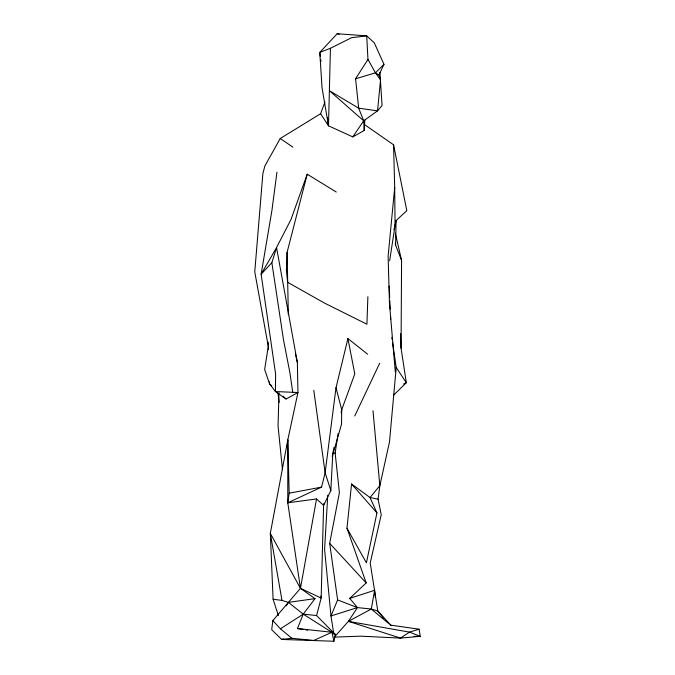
<?xml version="1.0" encoding="UTF-8"?>
<svg xmlns="http://www.w3.org/2000/svg" width="675" height="675" viewBox="0 0 675 675"><rect width="100%" height="100%" fill="white"/><g stroke="black" fill="none" stroke-linecap="round" stroke-linejoin="round"><path stroke-width="1.01" d="M303.598 629.497L297.456 628.535L303.227 614.14L315.014 598.632L300.451 588.33L287.786 502.807L287.795 439.931L297.953 392.521L297.371 362.543L276.548 247.539L290.95 219.603L307.218 174.209L336.285 192.037M393.533 395.229L406.325 382.717L401.06 348.173L401.574 260.423L395.314 233.187M367.698 354.274L347.912 338.572L336.015 387.745L341.71 409.75L341.533 424.136L332.235 456.57M401.574 260.423L395.609 245.118L396.09 220.59L406.823 210.651L393.559 144.787L364.576 124.656M380.531 79.802L375.443 72.841L367.959 59.442L366.711 35.851L337.154 33.75L319.781 52.414L322.043 87.775L328.497 125.803L330.438 48.288L351.54 37.707L366.711 35.851L374.313 42.896L383.974 64.336L378.953 74.942L380.531 79.802L377.544 110.852L363.69 120.825L352.797 136.898L328.497 125.803L320.608 113.738L324.945 101.992M278.986 392.799L278.049 425.993L282.462 469.513M367.883 296.747L366.913 324.228L324.565 303.117L287.668 282.293L286.386 270.726L287.103 252.323L307.218 174.209M278.404 615.667L273.088 599.248L270.329 533.41L287.795 439.931L289.17 493.197L287.786 502.807L316.533 498.943L300.451 588.33L272.827 620.62L271.713 629.741L281.644 639.436L333.872 641.25L335.323 634.492L316.575 615.549L321.157 598.067L323.603 505.356L330.834 490.582L332.792 453.457L334.032 447.356M327.746 495.315L324.599 549.467L330.978 615.971L333.678 633.099M352.797 136.898L364.205 130.52L364.795 120.142M392.563 342.63L396.217 367.512L389.483 441.982L379.848 485.663L378.076 499.171L381.232 514.747L370.221 563.043L377.772 610.951L383.712 618.351M393.559 144.787L394.689 187.549L388.117 256.238L389.458 303.429L395.297 371.782M349.743 598.371L374.6 590.296L371.309 609.044L391.281 625.666L377.772 610.951L371.309 609.044L357.438 607.584L349.743 598.371L366.171 582.93L346.975 528.213L351.557 483.992L370.01 497.526L378.076 499.171M286.9 447.095L287.162 445.053M287.415 443.002L287.795 439.931M336.015 387.745L325.131 472.711L321.578 487.114L287.786 502.807M276.952 172.209L271.915 210.482L261.132 274.227L275.611 374.009L275.425 391.534L286.065 398.993L297.953 392.521L275.425 391.534L269.494 383.771L264.659 369.436L268.279 346.376L268.228 342.166M390.563 625.126L419.082 629.193L420.238 636.339L400.494 638.103L360.551 636.154L334.311 637.133L348.393 621.346L357.438 607.584L330.978 615.971L337.618 599.932L329.678 543.367L339.398 492.674L335.154 453.043L338.116 433.46M341.238 412.838L341.71 409.75L354.788 373.925L347.912 338.572M389.652 260.727L395.069 225.458L394.689 187.549M323.975 503.28L323.603 505.356L316.533 498.943M341.297 411.784L341.71 409.75M372.997 410.746L379.848 485.663L370.01 497.526L376.937 512.89L366.398 562.823L346.975 528.213M393.955 229.601L396.09 220.59M271.865 262.693L276.548 247.539L261.132 274.227L271.865 262.693L283.441 339.508L289.938 372.912L292.773 392.555M354.746 415.977L379.662 363.251M320.608 113.738L280.218 138.51L264.836 166.075L262.862 173.61L254.762 271.865L268.279 346.376L268.38 349.49M286.208 605.956L288.419 602.378L315.014 598.632M364.205 130.52L363.69 120.825L358.687 108.203L355.573 78.789L367.959 59.442M355.573 78.789L375.443 72.841L383.974 64.336M272.827 620.62L280.429 628.822L303.227 614.14L316.575 615.549M419.082 629.193L409.497 632.121L400.494 638.103L348.393 621.346L371.309 609.044M403.574 384.016L406.325 382.717L396.217 367.512M330.438 48.288L319.781 52.414L320.304 56.455M283.669 638.98L281.644 639.436L291.862 638.288L313.656 640.457L331.948 632.264L335.323 634.492L333.425 633.8M289.17 493.197L321.578 487.114M332.792 453.457L335.154 453.043M413.952 636.373L420.238 636.339L409.497 632.121L348.393 621.346M297.456 628.535L331.948 632.264L333.872 641.25M273.088 599.248L281.99 600.404L288.419 602.378L303.227 614.14L335.323 634.492M305.64 629.826L307.69 630.146M337.154 33.75L339.179 34.18M337.618 599.932L357.438 607.584M375.443 72.841L378.953 74.942M280.218 138.51L292.874 147.133M280.429 628.822L291.862 638.288M363.69 120.825L329.383 90.678L358.687 108.203L377.544 110.852L382.067 105.519L379.924 72.394M271.755 385.847L269.494 383.771L269.426 381.696M283.053 396.225L286.065 398.993M329.678 543.367L366.171 582.93M351.557 483.992L376.937 512.89M330.834 490.582L325.131 472.711L313.791 390.336M295.321 353.438L297.371 362.543M281.99 600.404L270.329 533.41L300.451 588.33L321.157 598.067L320.903 596M395.28 243.051L395.609 245.118M391.804 337.449L392.108 339.517M320.692 59.484L320.954 61.509M277.948 392.977L279.163 402.325M327.434 117.543L327.696 119.61M327.966 121.677L328.497 125.803M374.6 590.296L375.283 597.409M389.163 286.065L389.686 297.608M389.829 300.755L390.209 309.15M390.496 315.444L390.682 319.646M400.629 333.534L401.06 348.173M288.326 314.736L287.103 252.323"/></g></svg>
